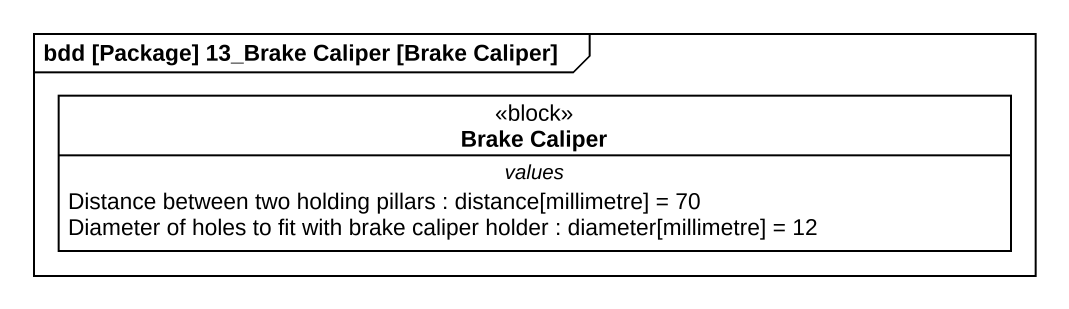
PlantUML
@startuml
mainframe bdd [Package] 13_Brake Caliper [Brake Caliper]
hide circle
hide empty members
class "Brake Caliper" as Brake_Caliper <<block>> {
  -- values --
  Distance between two holding pillars : distance[millimetre] = 70
  Diameter of holes to fit with brake caliper holder : diameter[millimetre] = 12
}
@enduml
